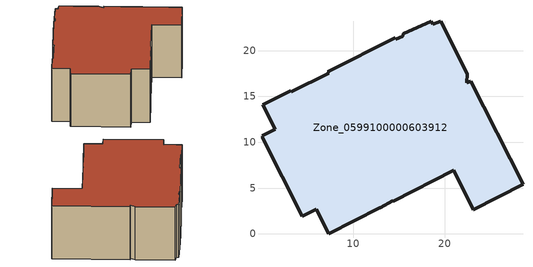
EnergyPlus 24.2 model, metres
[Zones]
Zone_0599100000603912
 floor ground (C_G): 0.16,14.11 3.18,15.64 3.25,15.52 7.33,17.51 7.24,17.7 14.58,21.42 14.66,21.27 15.43,21.58 15.45,21.84 18.51,23.23 18.71,22.87 19.57,23.2 22.47,17.46 22.43,16.47 22.86,16.69 28.55,5.43 23.14,2.66 21,6.95 14.37,3.58 14.34,3.62 12.98,2.87 12.9,2.85 7.34,0 5.97,2.68 4.44,1.93 0.06,10.54 0.14,10.62 0.1,10.7 1.52,11.42 z2.74
 wall outside (C_F): 0.06,10.54 4.44,1.93 5.97,2.68 7.34,0 12.9,2.85 12.98,2.87 14.34,3.62 14.37,3.58 21,6.95 23.14,2.66 28.55,5.43 22.86,16.69 22.43,16.47 22.47,17.46 19.57,23.2 18.71,22.87 18.51,23.23 15.45,21.84 15.43,21.58 14.66,21.27 14.58,21.42 7.24,17.7 7.33,17.51 3.25,15.52 3.18,15.64 0.16,14.11 1.52,11.42 0.1,10.7 0.14,10.62 0.06,10.54 z2.74:12.37
 roof outside (C_R): 18.51,23.23 15.45,21.84 15.43,21.58 14.66,21.27 14.58,21.42 7.24,17.7 7.33,17.51 3.25,15.52 3.18,15.64 0.16,14.11 1.52,11.42 0.1,10.7 0.14,10.62 0.06,10.54 4.44,1.93 5.97,2.68 7.34,0 12.9,2.85 12.98,2.87 14.34,3.62 14.37,3.58 21,6.95 23.14,2.66 28.55,5.43 22.86,16.69 22.43,16.47 22.47,17.46 19.57,23.2 18.71,22.87 z12.37
[BUILDING]
Pand.0599100000603912: North Axis=0; Terrain=City; Loads Convergence Tolerance Value=0.04; Temperature Convergence Tolerance Value=0.4; Solar Distribution=FullExterior; Maximum Number of Warmup Days=25; Minimum Number of Warmup Days=1
[Site:Location]
Rotterdam.The.Hague.AP_ZH_NLD Design_Conditions: Latitude=51.96; Longitude=4.45; Time Zone=1; Elevation=-4.5
[SITE:GROUNDTEMPERATURE:BUILDINGSURFACE]
18, 18, 18, 18, 18, 18, 18, 18, 18, 18, 18, 18
[MATERIAL] Thermal Absorptance=0.9; Solar Absorptance=0.7; Visible Absorptance=0.7
Name | Roughness | Thickness | Conductivity | Density | Specific Heat
G.D.1965 | MediumSmooth | 0.15 | 1 | 540 | 1210
F.D.1965 | Rough | 0.3 | 0.857143 | 1920 | 840
R.D.1965 | MediumRough | 0.2 | 0.08 | 1500 | 1000
[CONSTRUCTION]
C_G: G.D.1965
C_F: F.D.1965
C_R: R.D.1965
[ZONE]
Zone_0599100000603912: Type=1; Multiplier=1; Ceiling Height=Autocalculate; Volume=Autocalculate; Floor Area=autocalculate; Part of Total Floor Area=Yes
[ZONEINFILTRATION:DESIGNFLOWRATE]
Infil_Zone_0599100000603912: Zone or ZoneList or Space or SpaceList=Zone_0599100000603912; Schedule=AlwaysOn; Design Flow Rate Calculation Method=Flow/Area; Flow Rate per Floor Area=0.0042; Constant Term Coefficient=1; Temperature Term Coefficient=0; Velocity Term Coefficient=0; Velocity Squared Term Coefficient=0
[HVACTEMPLATE:ZONE:IDEALLOADSAIRSYSTEM]
Zone_0599100000603912: Maximum Heating Supply Air Temperature=50; Minimum Cooling Supply Air Temperature=13; Maximum Heating Supply Air Humidity Ratio=0.0156; Minimum Cooling Supply Air Humidity Ratio=0.0077; Heating Limit=NoLimit; Cooling Limit=NoLimit; Dehumidification Control Type=ConstantSensibleHeatRatio; Cooling Sensible Heat Ratio=0.7; Dehumidification Setpoint=60; Humidification Control Type=None; Humidification Setpoint=30; Outdoor Air Method=None; Outdoor Air Flow Rate per Person=0.00944; Outdoor Air Flow Rate per Zone Floor Area=0; Outdoor Air Flow Rate per Zone=0; Demand Controlled Ventilation Type=None; Outdoor Air Economizer Type=NoEconomizer; Heat Recovery Type=None; Sensible Heat Recovery Effectiveness=0.7; Latent Heat Recovery Effectiveness=0.65
[ZONECONTROL:THERMOSTAT]
ThermostatControl_Zone_0599100000603912: Zone or ZoneList=Zone_0599100000603912; Control Type Schedule=DualSetpointControlType; Control 1=Thermostat_Zone_0599100000603912; Temperature Difference Between Cutout And Setpoint=0
[THERMOSTATSETPOINT:DUALSETPOINT]
Thermostat_Zone_0599100000603912: Heating Setpoint Temperature Schedule=HeatingSetpoint_Zone_0599100000603912; Cooling Setpoint Temperature Schedule=CoolingSetpoint_Zone_0599100000603912
[SCHEDULE:COMPACT]
HeatingSetpoint_Zone_0599100000603912: Through: 12/31, For: AllDays, Until: 24:00, 21
CoolingSetpoint_Zone_0599100000603912: Through: 12/31, For: AllDays, Until: 24:00, 24
DualSetpointControlType: Through: 12/31, For: AllDays, Until: 24:00, 4
AlwaysOn: Through: 12/31, For: AllDays, Until: 24:00, 1
